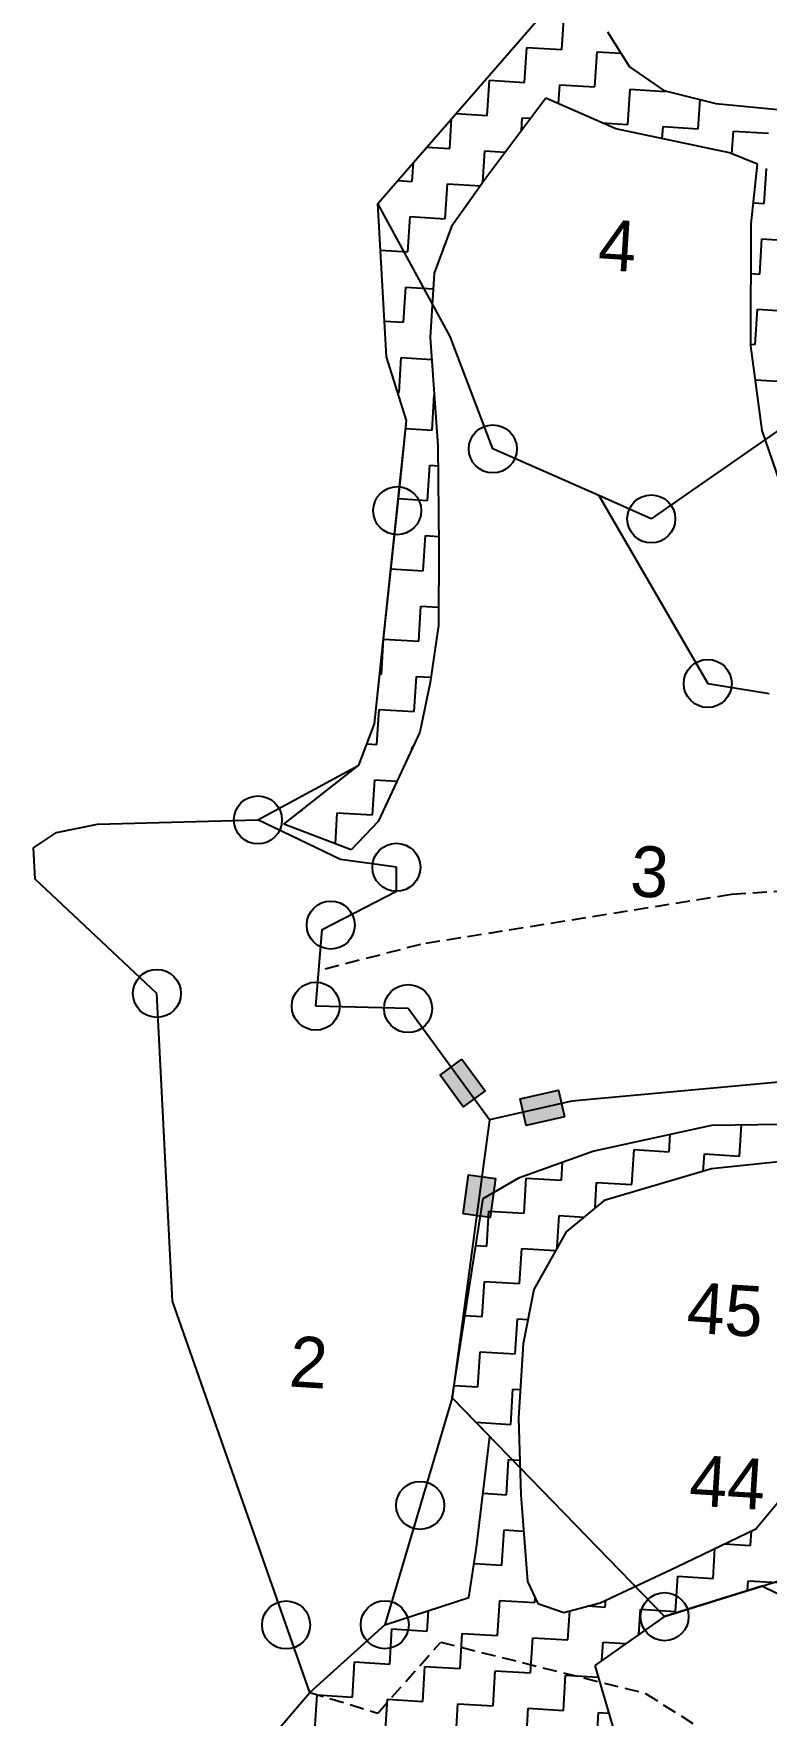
# Model space of a CAD drawing. Header units: metres. Extents: x 283327 to 285518, y 2014808 to 2017186.
# Drawn here: x 283327 to 283588, y 2015779 to 2016377 of the extents above; entities that cross this region are included whole.
import ezdxf
from ezdxf.enums import TextEntityAlignment as Align

# ---------------------------------------------------------------- set-up
doc = ezdxf.new("R2010")
doc.units = ezdxf.units.M
doc.header["$MEASUREMENT"] = 0
doc.linetypes.add('DASHED', pattern=[0.75, 0.5, -0.25])
for name, color, linetype in [('LINE_FOOTPATH', 1, 'DASHED'), ('POLY_HATCH', 12, 'Continuous'), ('POLY_PARCEL', 6, 'Continuous'), ('TEXT_PARCEL', 7, 'Continuous'), ('V_BOUND_LINE', 7, 'Continuous')]:
    doc.layers.add(name, color=color, linetype=linetype)
doc.styles.add('TEXT_MAP', font='', dxfattribs={"height": 2.5})
doc.styles.get('TEXT_MAP').set_extended_font_data('Kruti Dev 050')

msp = doc.modelspace()

# ---------------------------------------------------------------- hatches: boundary and pattern name
for points in [[(283480.14, 2015995.67), (283487.93, 2016001.37), (283479.69, 2016012.63), (283471.9, 2016006.93)], [(283500.39, 2015998.5), (283502.54, 2015989.08), (283516.15, 2015992.19), (283514, 2016001.6)], [(283491.56, 2015970.21), (283481.99, 2015971.5), (283480.12, 2015957.66), (283489.69, 2015956.37)]]:
    msp.add_hatch(color=256).paths.add_polyline_path(points)

# ---------------------------------------------------------------- linework, layer by layer
for points in [[(283479.69, 2016012.63), (283487.93, 2016001.37), (283480.14, 2015995.67), (283471.9, 2016006.93)], [(283516.15, 2015992.19), (283502.54, 2015989.08), (283500.39, 2015998.5), (283514, 2016001.6)], [(283480.12, 2015957.66), (283481.99, 2015971.5), (283491.56, 2015970.21), (283489.69, 2015956.37)]]:
    msp.add_lwpolyline(points, close=True)
for centre in [(283490.66, 2016229.6), (283456.65, 2016207.65), (283547, 2016204.73), (283567.09, 2016146.2), (283407.13, 2016097.71), (283456.37, 2016080.86), (283433.01, 2016060.31), (283371.2, 2016036.02), (283427.67, 2016031.5), (283460.53, 2016030.65), (283464.81, 2015854.02), (283551.75, 2015814.46), (283417.14, 2015811.53), (283452.21, 2015811.58)]:
    msp.add_circle(centre, 8.54)
at = {"layer": 'LINE_FOOTPATH', "ltscale": 10}
for p, q in [((283685.37, 2016078.39), (283575.49, 2016071.2)), ((283575.49, 2016071.2), (283464.94, 2016053.45)), ((283464.94, 2016053.45), (283428.74, 2016044.06)), ((283449.76, 2015780.2), (283472.11, 2015805.39)), ((283472.11, 2015805.39), (283544.95, 2015787.19)), ((283425.56, 2015787.53), (283449.76, 2015780.2)), ((283544.95, 2015787.19), (283600.49, 2015751.91))]:
    msp.add_line(p, q, dxfattribs=at)
at = {"layer": 'POLY_HATCH'}
for p, q in [((283449.71, 2016316.83), (283518.25, 2016395.67)), ((283531.48, 2016377.86), (283539.22, 2016365.45)), ((283539.22, 2016365.45), (283551.47, 2016357.02)), ((283509.55, 2016354.29), (283488.16, 2016325.83)), ((283534.42, 2016343.36), (283509.55, 2016354.29)), ((283551.47, 2016357.02), (283569.92, 2016352.45)), ((283569.92, 2016352.45), (283594.48, 2016350.05)), ((283574.79, 2016334.86), (283534.42, 2016343.36)), ((283584.76, 2016330.82), (283574.79, 2016334.86)), ((283582.57, 2016309.67), (283584.76, 2016330.82)), ((283488.16, 2016325.83), (283476.01, 2016308.71)), ((283452.83, 2016262.36), (283449.71, 2016316.83)), ((283476.01, 2016308.71), (283469.85, 2016292.07)), ((283582.4, 2016266.25), (283582.57, 2016309.67)), ((283469.85, 2016292.07), (283468.41, 2016269.17)), ((283468.41, 2016269.17), (283471.1, 2016230.68)), ((283586.47, 2016236.19), (283582.4, 2016266.25)), ((283459.9, 2016239.69), (283452.83, 2016262.36)), ((283448.54, 2016131.85), (283459.9, 2016239.69)), ((283600.14, 2016196.16), (283586.47, 2016236.19)), ((283471.1, 2016230.68), (283471.4, 2016194.89)), ((283471.4, 2016194.89), (283471.34, 2016166.8)), ((283471.34, 2016166.8), (283468.36, 2016146.55)), ((283468.36, 2016146.55), (283464.69, 2016128.9)), ((283443.04, 2016117.16), (283448.54, 2016131.85)), ((283464.69, 2016128.9), (283449.87, 2016097.11)), ((283416.29, 2016096.18), (283443.04, 2016117.16)), ((283440.25, 2016087.03), (283416.29, 2016096.18)), ((283449.87, 2016097.11), (283440.25, 2016087.03)), ((283526.24, 2015979.97), (283568.57, 2015989.22)), ((283568.57, 2015989.22), (283602.68, 2015989.63)), ((283500.09, 2015970.54), (283526.24, 2015979.97)), ((283623.37, 2015979.39), (283568.41, 2015973.62)), ((283487.23, 2015963.17), (283500.09, 2015970.54)), ((283568.41, 2015973.62), (283530.22, 2015962.4)), ((283476.19, 2015892.31), (283487.23, 2015963.17)), ((283530.22, 2015962.4), (283516.74, 2015951.32)), ((283516.74, 2015951.32), (283505.22, 2015930.76)), ((283505.22, 2015930.76), (283501.45, 2015911.41)), ((283501.45, 2015911.41), (283499.79, 2015885.12)), ((283489.54, 2015878.56), (283476.19, 2015892.31)), ((283499.79, 2015885.12), (283500.63, 2015857.81)), ((283484.91, 2015839.03), (283489.54, 2015878.56)), ((283584.22, 2015845.74), (283611.87, 2015878.92)), ((283500.63, 2015857.81), (283502.95, 2015827.01)), ((283556.11, 2015832.18), (283584.22, 2015845.74)), ((283482.09, 2015821.32), (283484.91, 2015839.03)), ((283502.95, 2015827.01), (283506.72, 2015819.11)), ((283528.89, 2015819.42), (283556.11, 2015832.18)), ((283452.21, 2015811.58), (283482.09, 2015821.32)), ((283586.33, 2015825.33), (283551.75, 2015814.46)), ((283627.19, 2015805.19), (283586.33, 2015825.33)), ((283506.72, 2015819.11), (283515.89, 2015815.98)), ((283515.89, 2015815.98), (283528.89, 2015819.42)), ((283425.56, 2015787.53), (283452.21, 2015811.58)), ((283551.75, 2015814.46), (283526.89, 2015797.14)), ((283526.89, 2015797.14), (283548.63, 2015723.1)), ((283410.73, 2015770.16), (283425.56, 2015787.53))]:
    msp.add_line(p, q, dxfattribs=at)
at = {"layer": 'POLY_HATCH', "linetype": 'Continuous'}
for p, q in [((283515.23, 2016371.58), (283516.02, 2016384.09)), ((283501.93, 2016359.85), (283502.72, 2016372.36)), ((283502.72, 2016372.36), (283515.23, 2016371.58)), ((283526.96, 2016358.28), (283527.74, 2016370.79)), ((283527.74, 2016370.79), (283536.22, 2016370.26)), ((283488.63, 2016348.13), (283489.42, 2016360.64)), ((283489.42, 2016360.64), (283501.93, 2016359.85)), ((283514.02, 2016352.32), (283514.44, 2016359.07)), ((283514.44, 2016359.07), (283526.96, 2016358.28)), ((283538.68, 2016344.98), (283539.47, 2016357.49)), ((283539.47, 2016357.49), (283551.98, 2016356.7)), ((283551.98, 2016356.7), (283551.99, 2016356.89)), ((283563.71, 2016343.4), (283564.36, 2016353.83)), ((283477.52, 2016348.83), (283488.63, 2016348.13)), ((283500.85, 2016342.72), (283501.15, 2016347.34)), ((283501.15, 2016347.34), (283504.18, 2016347.15)), ((283475.33, 2016336.4), (283476.01, 2016347.08)), ((283529.4, 2016345.56), (283538.68, 2016344.98)), ((283550.92, 2016339.88), (283551.19, 2016344.19)), ((283551.19, 2016344.19), (283563.71, 2016343.4)), ((283575.71, 2016334.48), (283576.22, 2016342.62)), ((283576.22, 2016342.62), (283588.73, 2016341.83)), ((283467.17, 2016336.92), (283475.33, 2016336.4)), ((283487.14, 2016324.39), (283487.85, 2016335.62)), ((283487.85, 2016335.62), (283495.17, 2016335.15)), ((283462.03, 2016324.68), (283462.46, 2016331.5)), ((283587.16, 2016316.81), (283587.94, 2016329.32)), ((283456.81, 2016325.01), (283462.03, 2016324.68)), ((283473.76, 2016311.38), (283474.55, 2016323.89)), ((283474.55, 2016323.89), (283486.26, 2016323.15)), ((283460.46, 2016299.65), (283461.25, 2016312.17)), ((283461.25, 2016312.17), (283473.76, 2016311.38)), ((283583.33, 2016317.05), (283587.16, 2016316.81)), ((283450.66, 2016300.27), (283460.46, 2016299.65)), ((283585.58, 2016291.78), (283586.37, 2016304.29)), ((283586.37, 2016304.29), (283598.88, 2016303.51)), ((283582.5, 2016291.98), (283585.58, 2016291.78)), ((283458.89, 2016274.63), (283459.67, 2016287.14)), ((283459.67, 2016287.14), (283469.5, 2016286.52)), ((283584.01, 2016266.76), (283584.8, 2016279.27)), ((283584.8, 2016279.27), (283597.31, 2016278.48)), ((283452.1, 2016275.06), (283458.89, 2016274.63)), ((283582.4, 2016266.86), (283584.01, 2016266.76)), ((283457.31, 2016249.6), (283458.1, 2016262.12)), ((283458.1, 2016262.12), (283468.95, 2016261.43)), ((283584.03, 2016254.19), (283595.73, 2016253.46)), ((283456.8, 2016249.64), (283457.31, 2016249.6)), ((283469.04, 2016236.3), (283469.82, 2016248.82)), ((283469.82, 2016248.82), (283469.83, 2016248.82)), ((283459.61, 2016236.9), (283469.04, 2016236.3)), ((283467.46, 2016211.28), (283468.25, 2016223.79)), ((283468.25, 2016223.79), (283471.16, 2016223.61)), ((283456.98, 2016211.94), (283467.46, 2016211.28)), ((283465.89, 2016186.26), (283466.67, 2016198.77)), ((283466.67, 2016198.77), (283471.37, 2016198.47)), ((283454.35, 2016186.98), (283465.89, 2016186.26)), ((283464.31, 2016161.23), (283465.1, 2016173.74)), ((283465.1, 2016173.74), (283471.35, 2016173.35)), ((283451.01, 2016149.51), (283451.8, 2016162.02)), ((283451.8, 2016162.02), (283464.31, 2016161.23)), ((283450.4, 2016149.54), (283451.01, 2016149.51)), ((283462.74, 2016136.21), (283463.53, 2016148.72)), ((283463.53, 2016148.72), (283468.63, 2016148.4)), ((283449.44, 2016124.48), (283450.23, 2016136.99)), ((283450.23, 2016136.99), (283462.74, 2016136.21)), ((283445.86, 2016124.71), (283449.44, 2016124.48)), ((283461.9, 2016122.91), (283461.95, 2016123.69)), ((283461.95, 2016123.69), (283462.26, 2016123.67)), ((283447.87, 2016099.46), (283448.65, 2016111.97)), ((283448.65, 2016111.97), (283456.57, 2016111.47)), ((283422.5, 2016101.05), (283422.84, 2016101.03)), ((283422.84, 2016101.03), (283422.86, 2016101.34)), ((283434.66, 2016089.16), (283435.35, 2016100.24)), ((283435.35, 2016100.24), (283447.87, 2016099.46)), ((283578.42, 2015978.19), (283579.12, 2015989.35)), ((283553.39, 2015979.76), (283553.78, 2015985.99)), ((283540.09, 2015968.04), (283540.88, 2015980.55)), ((283540.88, 2015980.55), (283553.39, 2015979.76)), ((283565.51, 2015972.77), (283565.9, 2015978.98)), ((283565.9, 2015978.98), (283578.42, 2015978.19)), ((283515.07, 2015969.61), (283515.47, 2015976.09)), ((283501.77, 2015957.89), (283502.55, 2015970.4)), ((283502.55, 2015970.4), (283515.07, 2015969.61)), ((283527.01, 2015959.76), (283527.58, 2015968.82)), ((283527.58, 2015968.82), (283540.09, 2015968.04)), ((283488.47, 2015946.16), (283489.26, 2015958.67)), ((283489.26, 2015958.67), (283501.77, 2015957.89)), ((283513.56, 2015945.65), (283514.28, 2015957.1)), ((283514.28, 2015957.1), (283523.09, 2015956.54)), ((283484.62, 2015946.4), (283488.47, 2015946.16)), ((283500.19, 2015932.86), (283500.98, 2015945.37)), ((283500.98, 2015945.37), (283512.98, 2015944.62)), ((283486.89, 2015921.14), (283487.68, 2015933.65)), ((283487.68, 2015933.65), (283500.19, 2015932.86)), ((283480.74, 2015921.52), (283486.89, 2015921.14)), ((283498.62, 2015907.84), (283499.41, 2015920.35)), ((283499.41, 2015920.35), (283503.14, 2015920.11)), ((283485.32, 2015896.11), (283486.11, 2015908.62)), ((283486.11, 2015908.62), (283498.62, 2015907.84)), ((283476.86, 2015896.64), (283485.32, 2015896.11)), ((283497.04, 2015882.81), (283497.83, 2015895.33)), ((283497.83, 2015895.33), (283500.42, 2015895.16)), ((283484.65, 2015883.59), (283497.04, 2015882.81)), ((283495.47, 2015857.79), (283496.26, 2015870.3)), ((283496.26, 2015870.3), (283500.25, 2015870.05)), ((283487.17, 2015858.31), (283495.47, 2015857.79)), ((283493.9, 2015832.76), (283494.68, 2015845.28)), ((283494.68, 2015845.28), (283501.61, 2015844.84)), ((283582.27, 2015839.77), (283582.6, 2015844.96)), ((283573.04, 2015840.35), (283582.27, 2015839.77)), ((283484.01, 2015833.39), (283493.9, 2015832.76)), ((283568.97, 2015828.04), (283569.64, 2015838.71)), ((283555.67, 2015816.32), (283556.46, 2015828.83)), ((283556.46, 2015828.83), (283568.97, 2015828.04)), ((283581.26, 2015823.74), (283581.48, 2015827.25)), ((283581.48, 2015827.25), (283593.99, 2015826.47)), ((283505.62, 2015819.46), (283505.73, 2015821.18)), ((283467.3, 2015809.31), (283467.76, 2015816.65)), ((283492.32, 2015807.74), (283493.11, 2015820.25)), ((283493.11, 2015820.25), (283505.62, 2015819.46)), ((283517.35, 2015806.17), (283518, 2015816.54)), ((283524.56, 2015818.27), (283530.65, 2015817.89)), ((283530.65, 2015817.89), (283530.8, 2015820.31)), ((283542.59, 2015808.08), (283543.16, 2015817.1)), ((283543.16, 2015817.1), (283555.67, 2015816.32)), ((283454, 2015797.59), (283454.79, 2015810.1)), ((283454.79, 2015810.1), (283467.3, 2015809.31)), ((283479.02, 2015796.01), (283479.81, 2015808.53)), ((283479.81, 2015808.53), (283492.32, 2015807.74)), ((283504.05, 2015794.44), (283504.83, 2015806.95)), ((283504.83, 2015806.95), (283517.35, 2015806.17)), ((283529.45, 2015798.93), (283529.86, 2015805.38)), ((283529.86, 2015805.38), (283537.98, 2015804.87)), ((283440.7, 2015785.86), (283441.49, 2015798.38)), ((283441.49, 2015798.38), (283454, 2015797.59)), ((283465.72, 2015784.29), (283466.51, 2015796.8)), ((283466.51, 2015796.8), (283479.02, 2015796.01)), ((283490.75, 2015782.72), (283491.53, 2015795.23)), ((283491.53, 2015795.23), (283504.05, 2015794.44)), ((283515.77, 2015781.14), (283516.56, 2015793.65)), ((283516.56, 2015793.65), (283528.12, 2015792.93)), ((283427.4, 2015774.14), (283428.19, 2015786.65)), ((283428.19, 2015786.65), (283440.7, 2015785.86)), ((283452.42, 2015772.56), (283453.21, 2015785.08)), ((283453.21, 2015785.08), (283465.72, 2015784.29)), ((283477.45, 2015770.99), (283478.24, 2015783.5)), ((283478.24, 2015783.5), (283490.75, 2015782.72)), ((283502.47, 2015769.42), (283503.26, 2015781.93)), ((283503.26, 2015781.93), (283515.77, 2015781.14)), ((283527.5, 2015767.84), (283528.28, 2015780.35)), ((283528.28, 2015780.35), (283531.88, 2015780.13))]:
    msp.add_line(p, q, dxfattribs=at)
at = {"layer": 'POLY_PARCEL'}
for p, q in [((283475.5, 2016269.54), (283449.71, 2016316.83)), ((283490.66, 2016229.6), (283475.5, 2016269.54)), ((283618.4, 2016254.46), (283547, 2016204.73)), ((283528.31, 2016212.98), (283490.66, 2016229.6)), ((283528.31, 2016212.98), (283567.09, 2016146.2)), ((283547, 2016204.73), (283528.31, 2016212.98)), ((283567.09, 2016146.2), (283588.96, 2016142.68)), ((283436.51, 2016083.6), (283407.13, 2016097.71)), ((283456.37, 2016080.86), (283436.51, 2016083.6)), ((283456.45, 2016072.33), (283456.37, 2016080.86)), ((283429.99, 2016058.77), (283456.45, 2016072.33)), ((283427.67, 2016031.5), (283429.99, 2016058.77)), ((283460.53, 2016030.65), (283427.67, 2016031.5)), ((283489.5, 2015991.06), (283460.53, 2016030.65)), ((283605.25, 2016005.71), (283518.8, 2015997.74)), ((283518.8, 2015997.74), (283489.5, 2015991.06)), ((283489.5, 2015991.06), (283476.19, 2015892.31)), ((283476.19, 2015892.31), (283452.21, 2015811.58)), ((283476.19, 2015892.31), (283551.75, 2015814.46)), ((283586.33, 2015825.33), (283625.78, 2015837.73)), ((283551.75, 2015814.46), (283586.33, 2015825.33)), ((283677.6, 2015780.35), (283586.33, 2015825.33)), ((283452.21, 2015811.58), (283425.56, 2015787.53)), ((283551.75, 2015814.46), (283526.89, 2015797.14)), ((283526.89, 2015797.14), (283548.63, 2015723.1))]:
    msp.add_line(p, q, dxfattribs=at)
at = {"layer": 'V_BOUND_LINE'}
for p, q in [((283449.71, 2016316.83), (283521.83, 2016399.79)), ((283452.83, 2016262.36), (283449.71, 2016316.83)), ((283459.9, 2016239.69), (283452.83, 2016262.36)), ((283458.06, 2016220.84), (283459.9, 2016239.69)), ((283448.54, 2016131.85), (283458.06, 2016220.84)), ((283443.04, 2016117.16), (283448.54, 2016131.85)), ((283407.13, 2016097.71), (283443.04, 2016117.16)), ((283335.54, 2016093.19), (283350.12, 2016096.2)), ((283350.12, 2016096.2), (283407.13, 2016097.71)), ((283407.13, 2016097.71), (283407.13, 2016097.71)), ((283327.35, 2016087.82), (283335.54, 2016093.19)), ((283327.95, 2016076.67), (283327.35, 2016087.82)), ((283371.2, 2016036.02), (283327.95, 2016076.67)), ((283376.73, 2015926.61), (283371.2, 2016036.02)), ((283425.56, 2015787.53), (283376.73, 2015926.61)), ((283410.73, 2015770.16), (283425.56, 2015787.53))]:
    msp.add_line(p, q, dxfattribs=at)

# ---------------------------------------------------------------- texts
at = {"layer": 'TEXT_PARCEL', "style": 'TEXT_MAP'}
for s, height, p in [('4', 18.05, (283535.03, 2016301.92)), ('3', 18.05, (283546.45, 2016079.29)), ('45', 18.053, (283573.24, 2015923.53)), ('2', 18.05, (283425.18, 2015905.05)), ('44', 18.053, (283574.14, 2015862.23))]:
    msp.add_text(s, height=height, rotation=356.4002, dxfattribs=at).set_placement(p, align=Align.MIDDLE)

doc.saveas('drawing.dxf')
